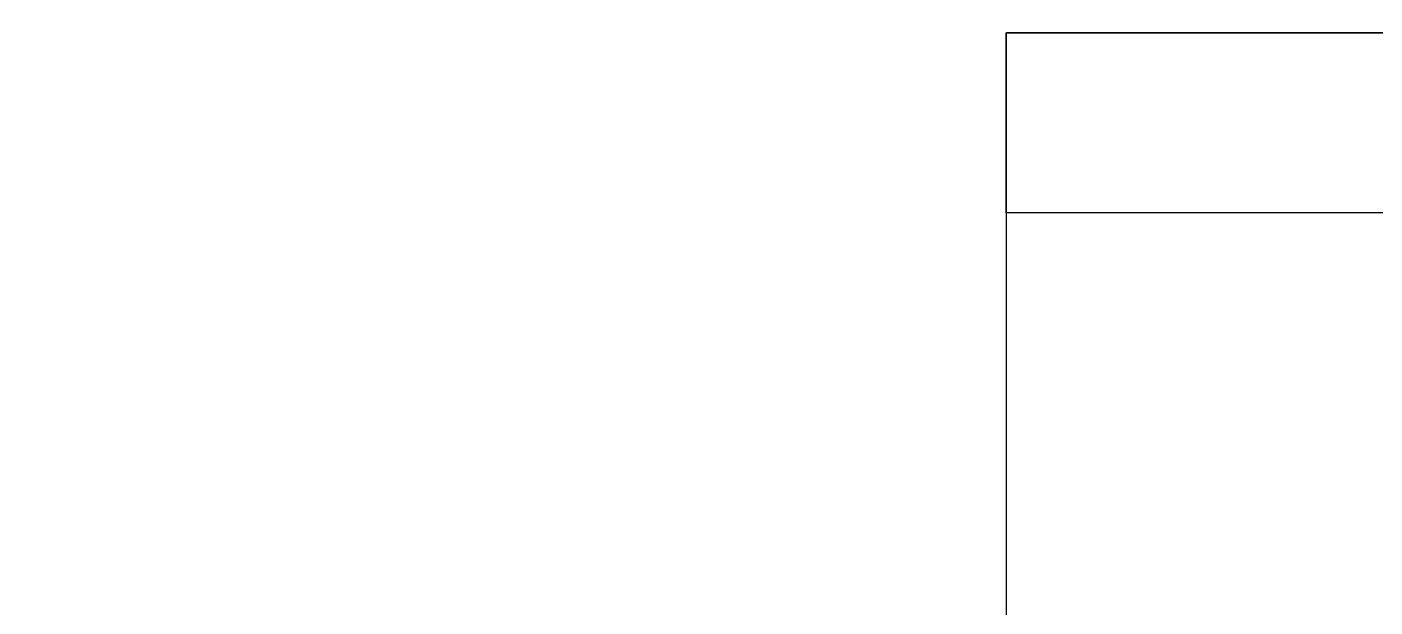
# Model space of a CAD drawing. Header units: millimetres. Extents: x 0 to 119933, y -45162 to 41221.
# Drawn here: x 4863.6 to 4953.3, y -5301.6 to -5263 of the extents above; entities that cross this region are included whole.
import ezdxf

# ---------------------------------------------------------------- set-up
doc = ezdxf.new("R2010")
doc.units = ezdxf.units.MM
doc.layers.get('DEFPOINTS').update_dxf_attribs({"color": 166})
for name, color, linetype in [('0-dlc-sol-paving', 250, 'Continuous'), ('F_CONC', 7, 'Continuous'), ('F_STEL', 3, 'Continuous')]:
    doc.layers.add(name, color=color, linetype=linetype)
doc.styles.add('Arial', font='arial.ttf')
doc.dimstyles.new('10x of Arup4', dxfattribs={"dimscale": 10, "dimtxt": 1.7, "dimasz": 1, "dimexe": 1.5, "dimexo": 1.5, "dimgap": 1, "dimtad": 1, "dimdec": 1, "dimdsep": 46, "dimtxsty": 'Arial', "dimblk": 'OBLIQUE', "dimcen": 0, "dimclrd": 1, "dimclre": 1, "dimclrt": 7, "dimadec": 0, "dimazin": 0, "dimtfac": 1, "dimtdec": 1, "dimtix": 1, "dimtofl": 0, "dimtmove": 2, "dimatfit": 3, "dimfxl": 5, "dimtfill": 1, "dimtolj": 1, "dimtzin": 0, "dimlwd": -1, "dimlwe": -1, "dimarcsym": 0})

# ---------------------------------------------------------------- blocks, each defined once
blk = doc.blocks.new('_OBLIQUE')
at = {"color": 0, "linetype": 'ByBlock'}
blk.add_line((-0.5, -0.5), (0.5, 0.5), dxfattribs=at)
blk = doc.blocks.new('*D167')
at = {"color": 1, "linetype": 'Continuous', "transparency": 16777216}
for p, q in [((-125, -27), (-125, -78.79401512187769)), ((125, -27), (125, -78.79401512187769)), ((-125, -63.79401512187769), (125, -63.79401512187769))]:
    blk.add_line(p, q, dxfattribs=at)
at = {"layer": 'DEFPOINTS', "color": 0, "transparency": 16777216}
for p in [(-125, -12, 0.02603520313149121), (125, -12, 0.02603520313149121), (125, -63.79401512187769)]:
    blk.add_point(p, dxfattribs=at)
at = {"color": 1, "transparency": 16777216, "xscale": 10, "yscale": 10, "zscale": 10, "rotation": 180}
blk.add_blockref('_OBLIQUE', (-125, -63.79401512187769), dxfattribs=at)
at = {"color": 1, "transparency": 16777216, "xscale": 10, "yscale": 10, "zscale": 10}
blk.add_blockref('_OBLIQUE', (125, -63.79401512187769), dxfattribs=at)
at = {"color": 7, "transparency": 16777216, "insert": (1.143804238446476e-15, -45.11427433060894), "char_height": 17, "attachment_point": 5, "style": 'Arial', "bg_fill": 3, "box_fill_scale": 1.1, "bg_fill_color": 256, "bg_fill_true_color": 13158600, "bg_fill_transparency": 0}
blk.add_mtext('\\A1;250', dxfattribs=at)
blk = doc.blocks.new('A$C29073de8')
blk.add_lwpolyline([(-125, 0), (125, 0), (125, -12), (-125, -12)], close=True)
dim = blk.add_linear_dim(base=(125, -63.79401512187769, -0.02603520313149121), p1=(-125, -12), p2=(125, -12), dimstyle='10x of Arup4', override={"dimarcsym": 1})
dim.commit()
dim.dimension.update_dxf_attribs({"geometry": '*D167', "text_midpoint": (1.143804238446476e-15, -45.11427433060894, -0.02603520313149121)})

msp = doc.modelspace()

# ---------------------------------------------------------------- hatches: boundary and pattern name
at = {"layer": '0-dlc-sol-paving'}
h = msp.add_hatch(dxfattribs=at)
h.set_pattern_fill('AR-CONC', color=256, scale=10, style=0)
h.set_pattern_definition([(49.99999999999999, (-210562.7640807689, 1226.476317744438), (71.72601826007535, -6.275213498259511), [7.5, -82.5]), (355, (-210562.7640807689, 1226.476317744438), (-13.8751333613, 75.21921337000119), [6, -66]), (100.45144446, (-210556.7869126685, 1225.953383344427), (57.8508846727112, 68.94399909686294), [6.374019199999966, -70.11421119999946]), (46.18420000000002, (-210562.7640807689, 1246.476317744438), (106.7241330671572, -16.55192807930765), [11.24999999999993, -123.7499999999995]), (96.63563549, (-210553.8704062691, 1245.096987044437), (93.46619456742283, 97.41186007745505), [9.5610342, -105.171376]), (351.1841639899999, (-210562.7640807689, 1246.476317744438), (93.46619450547732, 97.41186002699902), [9, -99.0000001]), (21, (-210552.7640807689, 1241.476317744438), (59.69070521184616, -40.26188906653388), [7.5, -82.5]), (326.0000000000001, (-210552.7640807689, 1241.476317744438), (24.33153319215817, 72.5150045046853), [6, -66]), (71.45144474, (-210547.7898553689, 1238.121160344423), (84.02223767299711, 32.25311528063538), [6.374019000000001, -70.1142112]), (37.50000000000001, (-210562.7640807689, 1226.476317744438), (1.215985531729067, 33.28938538313115), [0, -65.19999999999999, 0, -67, 0, -66.25]), (7.499999999999999, (-210562.7640807689, 1226.476317744438), (26.30695374421486, 39.44117118823603), [0, -38.2, 0, -63.7, 0, -25.25]), (327.5, (-210585.0640807687, 1226.476317744438), (53.3822436172409, -2.255487173437976), [0, -25, 0, -78, 0, -103.5]), (317.5, (-210595.0640807687, 1226.476317744438), (58.31861693423862, 10.01049823323177), [0, -32.5, 0, -51.8, 0, -73.5])])
edge = h.paths.add_edge_path()
edge.add_line((4947.480144742876, -5193.37174965226), (4939.4801447317, -5193.37174965226))
edge.add_line((4939.4801447317, -5193.37174965226), (4726.240144747309, -5193.371749648157))
edge.add_line((4726.240144747309, -5193.371749648157), (4726.240144746378, -5196.371751534871))
edge.add_line((4726.240144746378, -5196.371751534871), (4706.240144746378, -5223.451426713002))
edge.add_line((4706.240144746378, -5223.451426713002), (4706.240144746378, -5653.451429476148))
edge.add_line((4706.240144745447, -5653.451429476148), (4747.480144746602, -5653.451429476061))
edge.add_line((4747.480144746602, -5653.451429476061), (4747.480144746602, -5243.370518421087))
edge.add_line((4747.480144746602, -5243.370518421058), (4909.559369680472, -5243.370518421058))
edge.add_arc((4900.597105813213, -5233.766598203541), 13.13611271173476, 313.0206178244434, 351.9630589781268)
edge.add_line((4913.604197360575, -5235.603178349558), (4914.833170491271, -5234.74316378913))
edge.add_line((4914.833170492202, -5234.743163789159), (4919.522205117159, -5241.443861461334))
edge.add_arc((4920.341520537622, -5240.87051842097), 1.000000000111752, 214.983676686116, 270)
edge.add_line((4920.341520537622, -5241.870518421058), (4946.480144742876, -5241.870518421058))
edge.add_arc((4946.480144742876, -5240.870518421058), 1, 270, 360)
edge.add_line((4947.480144742876, -5240.870518421058), (4947.480144742876, -5193.37174965226))

# ---------------------------------------------------------------- linework, layer by layer
at = {"layer": 'F_CONC', "color": 5, "elevation": 0.5627158239074666}
msp.add_lwpolyline([(5528.761903988387, -5663.375379506675), (6379.455634842583, -5663.375379506675), (6379.455634842583, -5263.375379506675), (4928.761904010738, -5263.375379506675), (4928.761904010738, -6263.375379506675), (3841.088957998159, -6263.375379506675), (3841.088957998159, -6463.375379506675), (5128.761904010738, -6463.375379506675), (5128.761904010738, -6565.094956253424), (5528.761903988387, -6565.094956253424)], close=True, dxfattribs=at)

# ---------------------------------------------------------------- next in the draw order: block references
at = {"layer": 'F_STEL'}
msp.add_blockref('A$C29073de8', (5053.761904010738, -5263.375379506675, 0.5627158239074666), dxfattribs=at)

doc.saveas('drawing.dxf')
